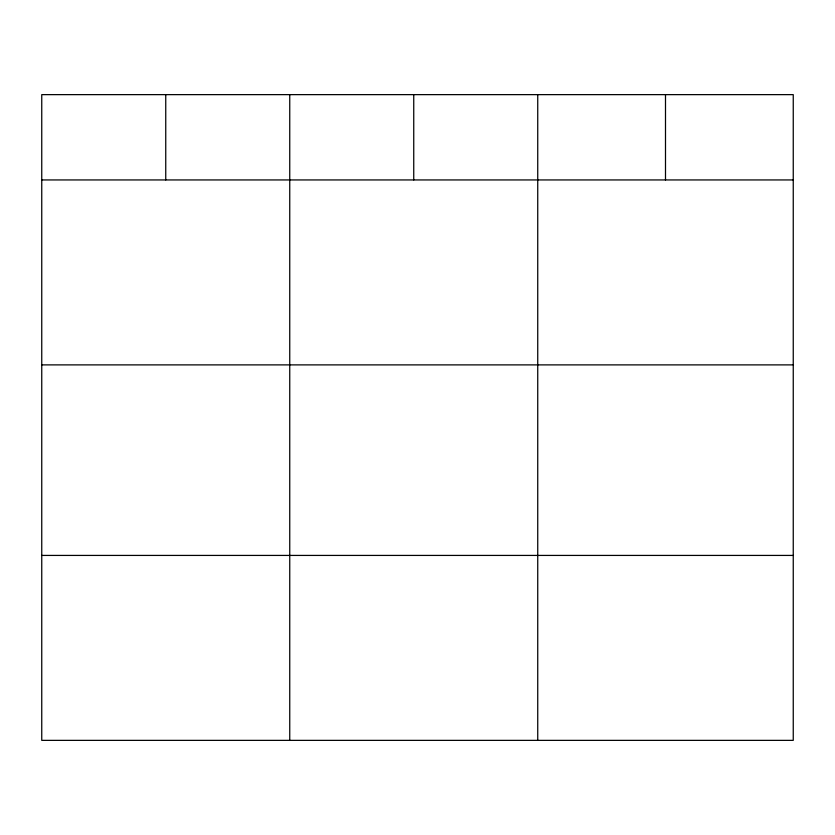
<?xml version="1.0" encoding="UTF-8"?>
<svg xmlns="http://www.w3.org/2000/svg" width="835" height="835" viewBox="0 0 835 835"><rect width="100%" height="100%" fill="white"/><g stroke="black" fill="none" stroke-linecap="round" stroke-linejoin="round"><path stroke-width="1.25" d="M793.25 364.885L793.25 94.637L41.75 94.637L41.75 740.363L793.25 740.363L793.25 364.885L41.75 364.885M41.75 179.942L793.25 179.942M41.75 555.421L793.25 555.421M665.495 94.637L665.495 179.942M537.74 94.637L537.74 740.363M413.742 94.637L413.742 179.942M289.745 94.637L289.745 740.363M165.748 94.637L165.748 179.942"/></g></svg>
